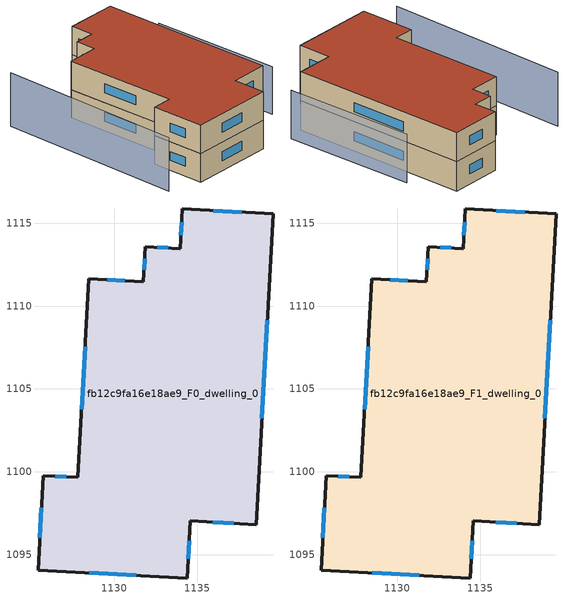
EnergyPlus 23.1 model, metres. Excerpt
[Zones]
fb12c9fa16e18ae9_F0_dwelling_0
 floor ground (EU_floor_Construction): 1139.58,1115.56 1138.56,1096.83 1134.59,1097.05 1134.41,1093.6 1125.42,1094.09 1125.72,1099.78 1127.82,1099.67 1128.47,1111.65 1131.77,1111.47 1131.88,1113.57 1133.98,1113.46 1134.11,1115.86 z0
 wall outside (EU_wall_Construction): 1125.72,1099.78 1125.42,1094.09 1134.41,1093.6 1134.59,1097.05 1138.56,1096.83 1139.58,1115.56 1134.11,1115.86 1133.98,1113.46 1131.88,1113.57 1131.77,1111.47 1128.47,1111.65 1127.82,1099.67 1125.72,1099.78 z0:3
 window (EU_Window_Construction): 1125.62,1097.83 1125.52,1096.04 / 1127.1,1099.71 1126.44,1099.74 / 1128.25,1107.55 1128.04,1103.77 / 1130.64,1111.54 1129.6,1111.59 / 1131.84,1112.85 1131.81,1112.19 / 1133.26,1113.5 1132.6,1113.53 / 1134.06,1115.03 1134.02,1114.28 / 1137.71,1115.66 1135.98,1115.75 / 1138.91,1103.24 1139.23,1109.15 / 1135.95,1096.97 1137.2,1096.91 / 1134.47,1094.78 1134.53,1095.87 / 1128.49,1093.92 1131.33,1093.77 z1.03:1.97
fb12c9fa16e18ae9_F1_dwelling_0
 floor to fb12c9fa16e18ae9_F0_dwelling_0 (EU_floor_Construction): 1139.58,1115.56 1138.56,1096.83 1134.59,1097.05 1134.4,1093.6 1125.42,1094.09 1125.72,1099.78 1127.82,1099.67 1128.47,1111.65 1131.77,1111.47 1131.88,1113.57 1133.98,1113.46 1134.11,1115.86 z3
 wall outside (EU_wall_Construction): 1125.72,1099.78 1125.42,1094.09 1134.41,1093.6 1134.59,1097.05 1138.56,1096.83 1139.58,1115.56 1134.11,1115.86 1133.98,1113.46 1131.88,1113.57 1131.77,1111.47 1128.47,1111.65 1127.82,1099.67 1125.72,1099.78 z3:6
 window (EU_Window_Construction): 1125.62,1097.83 1125.52,1096.04 / 1127.1,1099.71 1126.44,1099.74 / 1128.25,1107.55 1128.04,1103.77 / 1130.64,1111.54 1129.6,1111.59 / 1131.84,1112.85 1131.81,1112.19 / 1133.26,1113.5 1132.6,1113.53 / 1134.06,1115.03 1134.02,1114.28 / 1137.71,1115.66 1135.98,1115.75 / 1138.91,1103.24 1139.23,1109.15 / 1135.95,1096.97 1137.2,1096.91 / 1134.47,1094.78 1134.53,1095.87 / 1128.49,1093.92 1131.33,1093.77 z4.03:4.97
 roof outside (EU_roof_Construction): 1138.56,1096.83 1139.58,1115.56 1134.11,1115.86 1133.98,1113.46 1131.88,1113.57 1131.77,1111.47 1128.47,1111.65 1127.82,1099.67 1125.72,1099.78 1125.42,1094.09 1134.41,1093.6 1134.59,1097.05 z6
shading: 1140.45,1097.16 1141.07,1110.95 z0:5; 1123.71,1115.15 1122.16,1095.41 z0:5.6
[Building]
EU S2 Campaign: North Axis=0; Terrain=City; Solar Distribution=FullExterior
[Site:Location]
Cape.Town.Intl.AP: Latitude=-33.965; Longitude=18.602; Time Zone=2; Elevation=46
[SizingPeriod:WeatherFileDays]
AnnualSizingPeriod: Begin Month=1; Begin Day of Month=1; End Month=12; End Day of Month=31; Day of Week for Start Day=Monday; Use Weather File Daylight Saving Period=No; Use Weather File Rain and Snow Indicators=No
[MATERIAL]
EU_InternalMass_Material: Roughness=MediumRough; Thickness=0.1; Conductivity=1; Density=1800; Specific Heat=900; Thermal Absorptance=0.9; Solar Absorptance=0.7; Visible Absorptance=0.7
[MATERIAL:NOMASS] Roughness=MediumRough; Thermal Absorptance=0.9; Solar Absorptance=0.7; Visible Absorptance=0.7
Name | Thermal Resistance
EU_wall_NoMass | 0.493876
EU_roof_NoMass | 0.449382
EU_floor_NoMass | 1.25
[WINDOWMATERIAL:SIMPLEGLAZINGSYSTEM]
EU_Window_SimpleGlazing: UFactor=4.4; Solar Heat Gain Coefficient=0.85; Visible Transmittance=0.85
[CONSTRUCTION]
EU_wall_Construction: EU_wall_NoMass
EU_roof_Construction: EU_roof_NoMass
EU_floor_Construction: EU_floor_NoMass
EU_Window_Construction: EU_Window_SimpleGlazing
EU_InternalMass_Construction: EU_InternalMass_Material
[ZONE] Type=1; Multiplier=1; Ceiling Height=autocalculate; Floor Area=autocalculate; Part of Total Floor Area=Yes
Name | Volume
fb12c9fa16e18ae9_F0_dwelling_0 | 659.746
fb12c9fa16e18ae9_F1_dwelling_0 | 659.745
[INTERNALMASS] Construction=EU_InternalMass_Construction; Surface Area=219.915
Name | Zone or ZoneList
fb12c9fa16e18ae9_F0_dwelling_0_EU_InternalMass | fb12c9fa16e18ae9_F0_dwelling_0
fb12c9fa16e18ae9_F1_dwelling_0_EU_InternalMass | fb12c9fa16e18ae9_F1_dwelling_0
[OTHEREQUIPMENT] Fuel Type=Electricity; Design Level Calculation Method=Watts/Area; Power per Zone Floor Area=1; Fraction Latent=0; Fraction Radiant=0; Fraction Lost=0; Carbon Dioxide Generation Rate=0; EndUse Subcategory=EU_Step8_InternalGains
Name | Zone or ZoneList or Space or SpaceList | Schedule
EU_Step8_InternalGain_fb12c9fa16e18ae9_F0_dwelling_0_f000 | fb12c9fa16e18ae9_F0_dwelling_0 | EU_Step8_GainSchedule_fb12c9fa16e18ae9_F0_dwelling_0_f000
EU_Step8_InternalGain_fb12c9fa16e18ae9_F1_dwelling_0_f000 | fb12c9fa16e18ae9_F1_dwelling_0 | EU_Step8_GainSchedule_fb12c9fa16e18ae9_F1_dwelling_0_f000
[ZONEVENTILATION:DESIGNFLOWRATE] Schedule=EU_AlwaysOn; Design Flow Rate Calculation Method=AirChanges/Hour; Air Changes per Hour=0.64; Ventilation Type=Natural; Fan Pressure Rise=0; Fan Total Efficiency=1; Constant Term Coefficient=1; Temperature Term Coefficient=0; Velocity Term Coefficient=0; Velocity Squared Term Coefficient=0; Minimum Indoor Temperature=-100; Maximum Indoor Temperature=100; Delta Temperature=-100; Minimum Outdoor Temperature=-100; Maximum Outdoor Temperature=100; Maximum Wind Speed=40
Name | Zone or ZoneList or Space or SpaceList
EU_ConstantAir_fb12c9fa16e18ae9_F0_dwelling_0 | fb12c9fa16e18ae9_F0_dwelling_0
EU_ConstantAir_fb12c9fa16e18ae9_F1_dwelling_0 | fb12c9fa16e18ae9_F1_dwelling_0
[HVACTEMPLATE:THERMOSTAT] Constant Heating Setpoint=20; Constant Cooling Setpoint=50
EU_HeatOnly_fb12c9fa16e18ae9_F0_dwelling_0; EU_HeatOnly_fb12c9fa16e18ae9_F1_dwelling_0
[HVACTEMPLATE:ZONE:IDEALLOADSAIRSYSTEM] System Availability Schedule=EU_AlwaysOn; Maximum Heating Supply Air Temperature=50; Minimum Cooling Supply Air Temperature=13; Maximum Heating Supply Air Humidity Ratio=0.0156; Minimum Cooling Supply Air Humidity Ratio=0.0077; Heating Limit=NoLimit; Cooling Limit=NoLimit; Heating Availability Schedule=EU_AlwaysOn; Cooling Availability Schedule=EU_CoolingOff; Dehumidification Control Type=ConstantSensibleHeatRatio; Cooling Sensible Heat Ratio=0.7; Dehumidification Setpoint=60; Humidification Control Type=None; Humidification Setpoint=30; Outdoor Air Method=None; Outdoor Air Flow Rate per Person=0.00944; Outdoor Air Flow Rate per Zone Floor Area=0; Outdoor Air Flow Rate per Zone=0; Demand Controlled Ventilation Type=None; Outdoor Air Economizer Type=NoEconomizer; Heat Recovery Type=None; Sensible Heat Recovery Effectiveness=0.7; Latent Heat Recovery Effectiveness=0.65
Name | Template Thermostat
fb12c9fa16e18ae9_F0_dwelling_0 | EU_HeatOnly_fb12c9fa16e18ae9_F0_dwelling_0
fb12c9fa16e18ae9_F1_dwelling_0 | EU_HeatOnly_fb12c9fa16e18ae9_F1_dwelling_0
[SIZING:ZONE] Zone Cooling Design Supply Air Temperature Input Method=SupplyAirTemperature; Zone Cooling Design Supply Air Temperature=13; Zone Heating Design Supply Air Temperature Input Method=SupplyAirTemperature; Zone Heating Design Supply Air Temperature=50; Zone Cooling Design Supply Air Humidity Ratio=0.008; Zone Heating Design Supply Air Humidity Ratio=0.008; Cooling Design Air Flow Method=DesignDay; Cooling Design Air Flow Rate=0; Cooling Minimum Air Flow per Zone Floor Area=0.000762; Cooling Minimum Air Flow=0; Cooling Minimum Air Flow Fraction=0.2; Heating Design Air Flow Method=DesignDay; Heating Design Air Flow Rate=0; Heating Maximum Air Flow per Zone Floor Area=0.002032; Heating Maximum Air Flow=0.141576; Heating Maximum Air Flow Fraction=0.3; Account for Dedicated Outdoor Air System=No; Dedicated Outdoor Air System Control Strategy=NeutralSupplyAir; Dedicated Outdoor Air Low Setpoint Temperature for Design=autosize; Dedicated Outdoor Air High Setpoint Temperature for Design=autosize; Zone Load Sizing Method=Sensible Load Only No Latent Load; Zone Latent Cooling Design Supply Air Humidity Ratio Input Method=HumidityRatioDifference; Zone Cooling Design Supply Air Humidity Ratio Difference=0.005; Zone Latent Heating Design Supply Air Humidity Ratio Input Method=HumidityRatioDifference; Zone Humidification Design Supply Air Humidity Ratio Difference=0.005
fb12c9fa16e18ae9_F0_dwelling_0; fb12c9fa16e18ae9_F1_dwelling_0
[SCHEDULE:CONSTANT]
Name | Hourly Value
EU_AlwaysOn | 1
EU_CoolingOff | 0
[SCHEDULE:FILE] Column Number=1; Rows to Skip at Top=0; Number of Hours of Data=8760; Column Separator=Comma; Interpolate to Timestep=No; Minutes per Item=60; Adjust Schedule for Daylight Savings=Yes
Name | File
EU_Step8_GainSchedule_fb12c9fa16e18ae9_F0_dwelling_0_f000 | ../../schedules/fb12c9fa16e18ae9/fb12c9fa16e18ae9_F0_dwelling_0_f000_gain.csv
EU_Step8_GainSchedule_fb12c9fa16e18ae9_F1_dwelling_0_f000 | ../../schedules/fb12c9fa16e18ae9/fb12c9fa16e18ae9_F1_dwelling_0_f000_gain.csv
